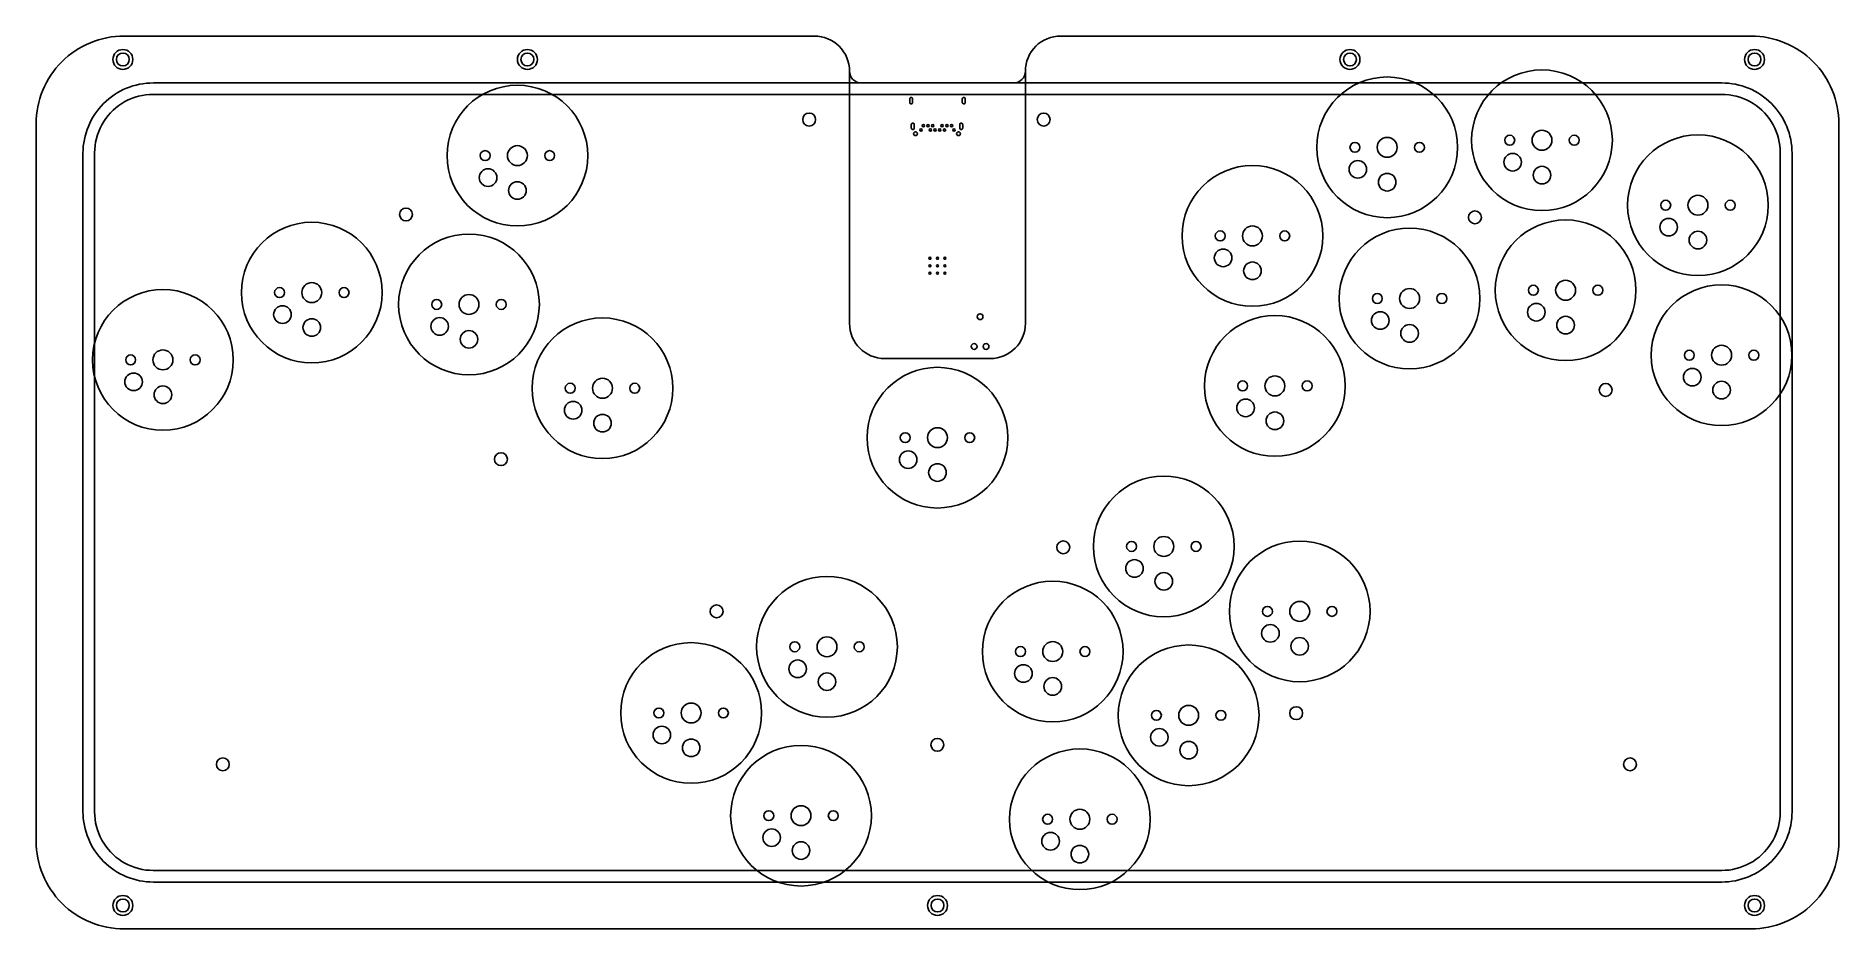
# Model space of a CAD drawing. Header units: inches. Extents: x 27 to 334, y 11 to 163.
import ezdxf

# ---------------------------------------------------------------- set-up
doc = ezdxf.new("R2010")
doc.units = ezdxf.units.IN
doc.header["$MEASUREMENT"] = 0
for name, color, linetype in [('big screws', 32, 'Continuous'), ('case outline', 6, 'Continuous'), ('component window', 1, 'Continuous'), ('pcb outline', 3, 'Continuous'), ('pcb screws', 100, 'Continuous'), ('small screws', 30, 'Continuous'), ('swtich hole', 2, 'Continuous')]:
    doc.layers.add(name, color=color, linetype=linetype)

msp = doc.modelspace()

# ---------------------------------------------------------------- linework, layer by layer
for points in [[(315.52, 153.12), (314.89, 153.18), (314.27, 153.2), (46.77, 153.2), (46.14, 153.18), (45.51, 153.12), (44.89, 153.02), (44.28, 152.88), (43.68, 152.71), (43.09, 152.49), (42.51, 152.24), (41.95, 151.96), (41.41, 151.64), (40.89, 151.29), (40.39, 150.9), (39.92, 150.49), (39.48, 150.04), (39.06, 149.57), (38.68, 149.07), (38.32, 148.55), (38, 148.01), (37.72, 147.45), (37.47, 146.88), (37.26, 146.29), (37.08, 145.68), (36.94, 145.07), (36.85, 144.45), (36.79, 143.82), (36.77, 143.2), (36.77, 30.8), (36.79, 30.17), (36.85, 29.54), (36.94, 28.92), (37.08, 28.31), (37.26, 27.71), (37.47, 27.11), (37.72, 26.54), (38, 25.98), (38.32, 25.44), (38.68, 24.92), (39.06, 24.42), (39.48, 23.95), (39.92, 23.51), (40.39, 23.09), (40.89, 22.71), (41.41, 22.35), (41.95, 22.03), (42.51, 21.75), (43.09, 21.5), (43.68, 21.29), (44.28, 21.11), (44.89, 20.97), (45.51, 20.87), (46.14, 20.82), (46.77, 20.8), (314.27, 20.8), (314.89, 20.82), (315.52, 20.87), (316.14, 20.97), (316.75, 21.11), (317.36, 21.29), (317.95, 21.5), (318.52, 21.75), (319.08, 22.03), (319.63, 22.35), (320.14, 22.71), (320.64, 23.09), (321.11, 23.51), (321.56, 23.95), (321.97, 24.42), (322.36, 24.92), (322.71, 25.44), (323.03, 25.98), (323.32, 26.54), (323.56, 27.11), (323.78, 27.71), (323.95, 28.31), (324.09, 28.92), (324.19, 29.54), (324.25, 30.17), (324.27, 30.8), (324.27, 143.2), (324.25, 143.82), (324.19, 144.45), (324.09, 145.07), (323.95, 145.68), (323.78, 146.29), (323.56, 146.88), (323.32, 147.45), (323.03, 148.01), (322.71, 148.55), (322.36, 149.07), (321.97, 149.57), (321.56, 150.04), (321.11, 150.49), (320.64, 150.9), (320.14, 151.29), (319.63, 151.64), (319.08, 151.96), (318.52, 152.24), (317.95, 152.49), (317.36, 152.71), (316.75, 152.88), (316.14, 153.02)], [(315.52, 153.12), (314.89, 153.18), (314.27, 153.2), (46.77, 153.2), (46.14, 153.18), (45.51, 153.12), (44.89, 153.02), (44.28, 152.88), (43.68, 152.71), (43.09, 152.49), (42.51, 152.24), (41.95, 151.96), (41.41, 151.64), (40.89, 151.29), (40.39, 150.9), (39.92, 150.49), (39.48, 150.04), (39.06, 149.57), (38.68, 149.07), (38.32, 148.55), (38, 148.01), (37.72, 147.45), (37.47, 146.88), (37.26, 146.29), (37.08, 145.68), (36.94, 145.07), (36.85, 144.45), (36.79, 143.82), (36.77, 143.2), (36.77, 30.8), (36.79, 30.17), (36.85, 29.54), (36.94, 28.92), (37.08, 28.31), (37.26, 27.71), (37.47, 27.11), (37.72, 26.54), (38, 25.98), (38.32, 25.44), (38.68, 24.92), (39.06, 24.42), (39.48, 23.95), (39.92, 23.51), (40.39, 23.09), (40.89, 22.71), (41.41, 22.35), (41.95, 22.03), (42.51, 21.75), (43.09, 21.5), (43.68, 21.29), (44.28, 21.11), (44.89, 20.97), (45.51, 20.87), (46.14, 20.82), (46.77, 20.8), (314.27, 20.8), (314.89, 20.82), (315.52, 20.87), (316.14, 20.97), (316.75, 21.11), (317.36, 21.29), (317.95, 21.5), (318.52, 21.75), (319.08, 22.03), (319.63, 22.35), (320.14, 22.71), (320.64, 23.09), (321.11, 23.51), (321.56, 23.95), (321.97, 24.42), (322.36, 24.92), (322.71, 25.44), (323.03, 25.98), (323.32, 26.54), (323.56, 27.11), (323.78, 27.71), (323.95, 28.31), (324.09, 28.92), (324.19, 29.54), (324.25, 30.17), (324.27, 30.8), (324.27, 143.2), (324.25, 143.82), (324.19, 144.45), (324.09, 145.07), (323.95, 145.68), (323.78, 146.29), (323.56, 146.88), (323.32, 147.45), (323.03, 148.01), (322.71, 148.55), (322.36, 149.07), (321.97, 149.57), (321.56, 150.04), (321.11, 150.49), (320.64, 150.9), (320.14, 151.29), (319.63, 151.64), (319.08, 151.96), (318.52, 152.24), (317.95, 152.49), (317.36, 152.71), (316.75, 152.88), (316.14, 153.02)], [(175.79, 152.53), (175.85, 152.61), (175.93, 152.66), (176.03, 152.68), (176.12, 152.66), (176.2, 152.61), (176.26, 152.53), (176.28, 152.43), (176.28, 151.83), (176.26, 151.74), (176.2, 151.65), (176.12, 151.6), (176.03, 151.58), (175.93, 151.6), (175.85, 151.65), (175.79, 151.74), (175.78, 151.83), (175.78, 152.43)], [(175.79, 152.53), (175.85, 152.61), (175.93, 152.66), (176.03, 152.68), (176.12, 152.66), (176.2, 152.61), (176.26, 152.53), (176.28, 152.43), (176.28, 151.83), (176.26, 151.74), (176.2, 151.65), (176.12, 151.6), (176.03, 151.58), (175.93, 151.6), (175.85, 151.65), (175.79, 151.74), (175.78, 151.83), (175.78, 152.43)], [(184.77, 152.53), (184.83, 152.61), (184.91, 152.66), (185.01, 152.68), (185.1, 152.66), (185.18, 152.61), (185.24, 152.53), (185.26, 152.43), (185.26, 151.83), (185.24, 151.74), (185.18, 151.65), (185.1, 151.6), (185.01, 151.58), (184.91, 151.6), (184.83, 151.65), (184.77, 151.74), (184.76, 151.83), (184.76, 152.43)], [(184.77, 152.53), (184.83, 152.61), (184.91, 152.66), (185.01, 152.68), (185.1, 152.66), (185.18, 152.61), (185.24, 152.53), (185.26, 152.43), (185.26, 151.83), (185.24, 151.74), (185.18, 151.65), (185.1, 151.6), (185.01, 151.58), (184.91, 151.6), (184.83, 151.65), (184.77, 151.74), (184.76, 151.83), (184.76, 152.43)], [(176.08, 148.14), (176.13, 148.22), (176.21, 148.27), (176.31, 148.29), (176.41, 148.27), (176.49, 148.22), (176.54, 148.14), (176.56, 148.04), (176.56, 147.44), (176.54, 147.35), (176.49, 147.26), (176.41, 147.21), (176.31, 147.19), (176.21, 147.21), (176.13, 147.26), (176.08, 147.35), (176.06, 147.44), (176.06, 148.04)], [(176.08, 148.14), (176.13, 148.22), (176.21, 148.27), (176.31, 148.29), (176.41, 148.27), (176.49, 148.22), (176.54, 148.14), (176.56, 148.04), (176.56, 147.44), (176.54, 147.35), (176.49, 147.26), (176.41, 147.21), (176.31, 147.19), (176.21, 147.21), (176.13, 147.26), (176.08, 147.35), (176.06, 147.44), (176.06, 148.04)], [(184.34, 148.14), (184.39, 148.22), (184.47, 148.27), (184.57, 148.29), (184.67, 148.27), (184.75, 148.22), (184.8, 148.14), (184.82, 148.04), (184.82, 147.44), (184.8, 147.35), (184.75, 147.26), (184.67, 147.21), (184.57, 147.19), (184.47, 147.21), (184.39, 147.26), (184.34, 147.35), (184.32, 147.44), (184.32, 148.04)], [(184.34, 148.14), (184.39, 148.22), (184.47, 148.27), (184.57, 148.29), (184.67, 148.27), (184.75, 148.22), (184.8, 148.14), (184.82, 148.04), (184.82, 147.44), (184.8, 147.35), (184.75, 147.26), (184.67, 147.21), (184.57, 147.19), (184.47, 147.21), (184.39, 147.26), (184.34, 147.35), (184.32, 147.44), (184.32, 148.04)]]:
    msp.add_lwpolyline(points, close=True)
for centre, radius in [((158.64, 148.9), 1.1), ((158.64, 148.9), 1.1), ((178.12, 147.84), 0.2), ((178.12, 147.84), 0.2), ((178.92, 147.84), 0.2), ((178.92, 147.84), 0.2), ((179.72, 147.84), 0.2), ((179.72, 147.84), 0.2), ((181.32, 147.84), 0.2), ((181.32, 147.84), 0.2), ((182.12, 147.84), 0.2), ((182.12, 147.84), 0.2), ((182.92, 147.84), 0.2), ((182.92, 147.84), 0.2), ((198.64, 148.9), 1.1), ((198.64, 148.9), 1.1), ((176.77, 146.49), 0.325), ((176.77, 146.49), 0.325), ((177.72, 147.14), 0.2), ((177.72, 147.14), 0.2), ((179.32, 147.14), 0.2), ((179.32, 147.14), 0.2), ((180.12, 147.14), 0.2), ((180.12, 147.14), 0.2), ((180.92, 147.14), 0.2), ((180.92, 147.14), 0.2), ((181.72, 147.14), 0.2), ((181.72, 147.14), 0.2), ((183.32, 147.14), 0.2), ((183.32, 147.14), 0.2), ((184.12, 146.49), 0.325), ((184.12, 146.49), 0.325), ((251.72, 144.16), 0.85), ((251.72, 144.16), 0.85), ((257.22, 144.16), 1.7), ((257.22, 144.16), 1.7), ((262.72, 144.16), 0.85), ((262.72, 144.16), 0.85), ((278.12, 145.37), 0.85), ((278.12, 145.37), 0.85), ((283.62, 145.37), 1.7), ((283.62, 145.37), 1.7), ((289.12, 145.37), 0.85), ((289.12, 145.37), 0.85), ((103.38, 142.75), 0.85), ((103.38, 142.75), 0.85), ((108.88, 142.75), 1.7), ((108.88, 142.75), 1.7), ((114.38, 142.75), 0.85), ((114.38, 142.75), 0.85), ((252.22, 140.41), 1.5), ((252.22, 140.41), 1.5), ((278.62, 141.62), 1.5), ((278.62, 141.62), 1.5), ((103.88, 139), 1.5), ((103.88, 139), 1.5), ((257.22, 138.21), 1.5), ((257.22, 138.21), 1.5), ((283.62, 139.42), 1.5), ((283.62, 139.42), 1.5), ((108.88, 136.8), 1.5), ((108.88, 136.8), 1.5), ((310.22, 134.29), 1.7), ((310.22, 134.29), 1.7), ((89.88, 132.71), 1.1), ((89.88, 132.71), 1.1), ((272.18, 132.21), 1.1), ((272.18, 132.21), 1.1), ((304.72, 134.29), 0.85), ((304.72, 134.29), 0.85), ((315.72, 134.29), 0.85), ((315.72, 134.29), 0.85), ((228.74, 129.05), 0.85), ((228.74, 129.05), 0.85), ((234.24, 129.05), 1.7), ((234.24, 129.05), 1.7), ((239.74, 129.05), 0.85), ((239.74, 129.05), 0.85), ((305.22, 130.54), 1.5), ((305.22, 130.54), 1.5), ((310.22, 128.34), 1.5), ((310.22, 128.34), 1.5), ((229.24, 125.3), 1.5), ((229.24, 125.3), 1.5), ((179.24, 125.23), 0.175), ((179.24, 125.23), 0.175), ((179.24, 123.96), 0.175), ((179.24, 123.96), 0.175), ((180.52, 125.23), 0.175), ((180.52, 125.23), 0.175), ((180.52, 123.96), 0.175), ((180.52, 123.96), 0.175), ((181.79, 125.23), 0.175), ((181.79, 125.23), 0.175), ((181.79, 123.96), 0.175), ((181.79, 123.96), 0.175), ((234.24, 123.1), 1.5), ((234.24, 123.1), 1.5), ((68.31, 119.38), 0.85), ((68.31, 119.38), 0.85), ((73.81, 119.38), 1.7), ((73.81, 119.38), 1.7), ((79.31, 119.38), 0.85), ((79.31, 119.38), 0.85), ((179.24, 122.68), 0.175), ((179.24, 122.68), 0.175), ((180.52, 122.68), 0.175), ((180.52, 122.68), 0.175), ((181.79, 122.68), 0.175), ((181.79, 122.68), 0.175), ((261.04, 118.37), 1.7), ((261.04, 118.37), 1.7), ((282.15, 119.78), 0.85), ((282.15, 119.78), 0.85), ((287.65, 119.78), 1.7), ((287.65, 119.78), 1.7), ((293.15, 119.78), 0.85), ((293.15, 119.78), 0.85), ((68.81, 115.63), 1.5), ((68.81, 115.63), 1.5), ((95.12, 117.36), 0.85), ((95.12, 117.36), 0.85), ((100.62, 117.36), 1.7), ((100.62, 117.36), 1.7), ((106.12, 117.36), 0.85), ((106.12, 117.36), 0.85), ((255.54, 118.37), 0.85), ((255.54, 118.37), 0.85), ((266.54, 118.37), 0.85), ((266.54, 118.37), 0.85), ((282.65, 116.03), 1.5), ((282.65, 116.03), 1.5), ((73.81, 113.43), 1.5), ((73.81, 113.43), 1.5), ((95.62, 113.61), 1.5), ((95.62, 113.61), 1.5), ((187.79, 115.27), 0.495), ((187.79, 115.27), 0.495), ((256.04, 114.62), 1.5), ((256.04, 114.62), 1.5), ((261.04, 112.42), 1.5), ((261.04, 112.42), 1.5), ((287.65, 113.83), 1.5), ((287.65, 113.83), 1.5), ((100.62, 111.41), 1.5), ((100.62, 111.41), 1.5), ((42.92, 107.9), 0.85), ((42.92, 107.9), 0.85), ((48.42, 107.9), 1.7), ((48.42, 107.9), 1.7), ((53.92, 107.9), 0.85), ((53.92, 107.9), 0.85), ((186.77, 110.19), 0.495), ((186.77, 110.19), 0.495), ((188.8, 110.19), 0.495), ((188.8, 110.19), 0.495), ((308.75, 108.7), 0.85), ((308.75, 108.7), 0.85), ((314.25, 108.7), 1.7), ((314.25, 108.7), 1.7), ((319.75, 108.7), 0.85), ((319.75, 108.7), 0.85), ((43.42, 104.15), 1.5), ((43.42, 104.15), 1.5), ((123.39, 103.06), 1.7), ((123.39, 103.06), 1.7), ((238.07, 103.46), 1.7), ((238.07, 103.46), 1.7), ((309.25, 104.95), 1.5), ((309.25, 104.95), 1.5), ((48.42, 101.95), 1.5), ((48.42, 101.95), 1.5), ((117.89, 103.06), 0.85), ((117.89, 103.06), 0.85), ((128.89, 103.06), 0.85), ((128.89, 103.06), 0.85), ((232.57, 103.46), 0.85), ((232.57, 103.46), 0.85), ((243.57, 103.46), 0.85), ((243.57, 103.46), 0.85), ((294.48, 102.78), 1.1), ((294.48, 102.78), 1.1), ((314.25, 102.75), 1.5), ((314.25, 102.75), 1.5), ((118.39, 99.31), 1.5), ((118.39, 99.31), 1.5), ((123.39, 97.11), 1.5), ((123.39, 97.11), 1.5), ((233.07, 99.71), 1.5), ((233.07, 99.71), 1.5), ((238.07, 97.51), 1.5), ((238.07, 97.51), 1.5), ((175.02, 94.63), 0.85), ((175.02, 94.63), 0.85), ((180.52, 94.63), 1.7), ((180.52, 94.63), 1.7), ((186.02, 94.63), 0.85), ((186.02, 94.63), 0.85), ((175.52, 90.88), 1.5), ((175.52, 90.88), 1.5), ((106.07, 90.96), 1.1), ((106.07, 90.96), 1.1), ((180.52, 88.68), 1.5), ((180.52, 88.68), 1.5), ((201.97, 75.93), 1.1), ((201.97, 75.93), 1.1), ((213.62, 76.07), 0.85), ((213.62, 76.07), 0.85), ((219.12, 76.07), 1.7), ((219.12, 76.07), 1.7), ((224.62, 76.07), 0.85), ((224.62, 76.07), 0.85), ((214.12, 72.32), 1.5), ((214.12, 72.32), 1.5), ((219.12, 70.12), 1.5), ((219.12, 70.12), 1.5), ((142.85, 65), 1.1), ((142.85, 65), 1.1), ((236.8, 64.99), 0.85), ((236.8, 64.99), 0.85), ((242.3, 64.99), 1.7), ((242.3, 64.99), 1.7), ((247.8, 64.99), 0.85), ((247.8, 64.99), 0.85), ((237.3, 61.24), 1.5), ((237.3, 61.24), 1.5), ((156.18, 58.95), 0.85), ((156.18, 58.95), 0.85), ((161.68, 58.95), 1.7), ((161.68, 58.95), 1.7), ((167.18, 58.95), 0.85), ((167.18, 58.95), 0.85), ((194.68, 58.14), 0.85), ((194.68, 58.14), 0.85), ((200.18, 58.14), 1.7), ((200.18, 58.14), 1.7), ((205.68, 58.14), 0.85), ((205.68, 58.14), 0.85), ((242.3, 59.04), 1.5), ((242.3, 59.04), 1.5), ((156.68, 55.2), 1.5), ((156.68, 55.2), 1.5), ((195.18, 54.39), 1.5), ((195.18, 54.39), 1.5), ((161.68, 53), 1.5), ((161.68, 53), 1.5), ((200.18, 52.19), 1.5), ((200.18, 52.19), 1.5), ((138.51, 47.66), 1.7), ((138.51, 47.66), 1.7), ((133.01, 47.66), 0.85), ((133.01, 47.66), 0.85), ((144.01, 47.66), 0.85), ((144.01, 47.66), 0.85), ((217.86, 47.26), 0.85), ((217.86, 47.26), 0.85), ((223.36, 47.26), 1.7), ((223.36, 47.26), 1.7), ((228.86, 47.26), 0.85), ((228.86, 47.26), 0.85), ((241.7, 47.63), 1.1), ((241.7, 47.63), 1.1), ((133.51, 43.91), 1.5), ((133.51, 43.91), 1.5), ((138.51, 41.71), 1.5), ((138.51, 41.71), 1.5), ((180.5, 42.23), 1.1), ((180.5, 42.23), 1.1), ((218.36, 43.51), 1.5), ((218.36, 43.51), 1.5), ((58.64, 38.9), 1.1), ((58.64, 38.9), 1.1), ((223.36, 41.31), 1.5), ((223.36, 41.31), 1.5), ((298.64, 38.9), 1.1), ((298.64, 38.9), 1.1), ((151.75, 30.14), 0.85), ((151.75, 30.14), 0.85), ((157.25, 30.14), 1.7), ((157.25, 30.14), 1.7), ((162.75, 30.14), 0.85), ((162.75, 30.14), 0.85), ((204.81, 29.53), 1.7), ((204.81, 29.53), 1.7), ((152.25, 26.39), 1.5), ((152.25, 26.39), 1.5), ((199.31, 29.53), 0.85), ((199.31, 29.53), 0.85), ((210.31, 29.53), 0.85), ((210.31, 29.53), 0.85), ((157.25, 24.19), 1.5), ((157.25, 24.19), 1.5), ((199.81, 25.78), 1.5), ((199.81, 25.78), 1.5), ((204.81, 23.58), 1.5), ((204.81, 23.58), 1.5)]:
    msp.add_circle(centre, radius)
at = {"layer": 'big screws'}
for centre in [(41.59, 159.15), (41.59, 159.15), (110.59, 159.15), (110.59, 159.15), (250.87, 159.15), (250.87, 159.15), (319.87, 159.15), (319.87, 159.15), (41.59, 14.82), (41.59, 14.82), (180.53, 14.82), (180.53, 14.82), (319.87, 14.82), (319.87, 14.82)]:
    msp.add_circle(centre, 1.7, dxfattribs=at)
at = {"layer": 'case outline'}
msp.add_lwpolyline([(195.52, 157.15), (195.52, 157.15, -0.414214), (201.52, 163.15), (319.27, 163.15, -0.414214), (334.27, 148.15), (334.27, 25.82, -0.414214), (319.27, 10.82), (41.79, 10.82, -0.414214), (26.79, 25.82), (26.79, 148.15, -0.414214), (41.79, 163.15), (159.52, 163.15, -0.414214), (165.52, 157.15), (165.52, 157.15, 0.414214), (167.52, 155.15), (193.52, 155.15, 0.414214)], format="xyb", close=True, dxfattribs=at)
at = {"layer": 'component window'}
for p, q in [((165.52, 114.13), (165.52, 157.15)), ((195.52, 114.13), (195.52, 157.15)), ((171.52, 108.13), (189.52, 108.13))]:
    msp.add_line(p, q, dxfattribs=at)
for centre, start, end in [((171.52, 114.13), 180, 270), ((189.52, 114.13), 270, 0)]:
    msp.add_arc(centre, 6, start, end, dxfattribs=at)
at = {"layer": 'pcb outline'}
msp.add_lwpolyline([(314.27, 18.82), (46.79, 18.82, -0.414214), (34.79, 30.82), (34.79, 143.15, -0.414214), (46.79, 155.15), (314.27, 155.15, -0.414214), (326.27, 143.15), (326.27, 30.82, -0.414214)], format="xyb", close=True, dxfattribs=at)
at = {"layer": 'pcb screws'}
for centre in [(158.64, 148.9), (198.64, 148.9), (89.88, 132.71), (272.18, 132.21), (294.48, 102.78), (106.07, 90.96), (201.97, 75.93), (142.85, 65), (241.7, 47.63), (180.5, 42.23), (58.64, 38.9), (298.64, 38.9)]:
    msp.add_circle(centre, 1.1, dxfattribs=at)
at = {"layer": 'small screws'}
for centre in [(41.59, 159.15), (110.59, 159.15), (250.87, 159.15), (319.87, 159.15), (41.59, 14.82), (180.53, 14.82), (319.87, 14.82)]:
    msp.add_circle(centre, 1.1, dxfattribs=at)
at = {"layer": 'swtich hole'}
for centre in [(283.62, 145.37), (108.88, 142.75), (257.22, 144.16), (310.22, 134.29), (234.24, 129.05), (73.81, 119.38), (100.62, 117.36), (261.04, 118.37), (287.65, 119.78), (314.25, 108.7), (48.42, 107.9), (123.39, 103.06), (238.07, 103.46), (180.52, 94.63), (219.12, 76.07), (242.3, 64.99), (161.68, 58.95), (200.18, 58.14), (138.51, 47.66), (223.36, 47.26), (157.25, 30.14), (204.81, 29.53)]:
    msp.add_circle(centre, 12, dxfattribs=at)

doc.saveas('drawing.dxf')
